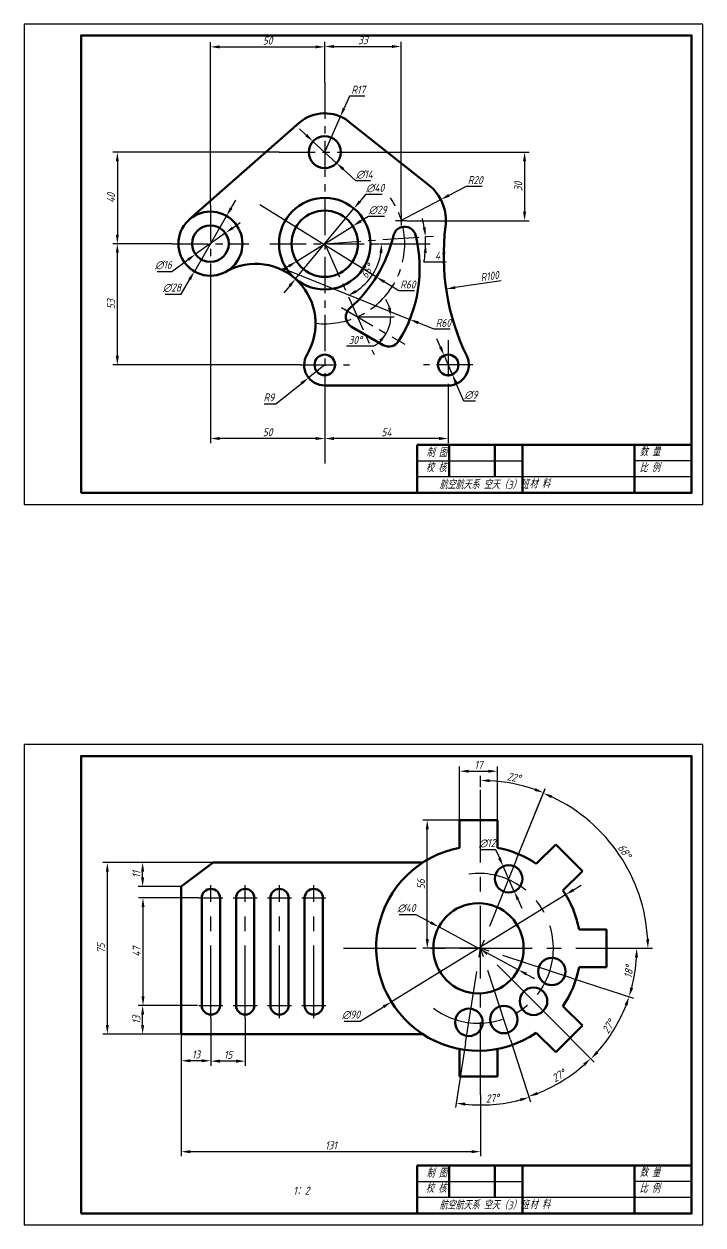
# Model space of a CAD drawing. Header units: millimetres. Extents: x 1 to 2971, y 6 to 1476.
# Drawn here: x 1 to 298, y 6 to 531 of the extents above; entities that cross this region are included whole.
import ezdxf

# ---------------------------------------------------------------- set-up
doc = ezdxf.new("R2010")
doc.units = ezdxf.units.MM
doc.header["$PDMODE"] = 35
doc.linetypes.add('CENTER', pattern=[50.8, 31.75, -6.35, 6.35, -6.35])
for name, color, linetype, lineweight in [('尺寸标注', 7, 'Continuous', 25), ('文字标注', 7, 'Continuous', 25), ('点画线', 1, 'CENTER', 25), ('粗实线', 7, 'Continuous', 50), ('细实线', 3, 'Continuous', 25)]:
    doc.layers.add(name, color=color, linetype=linetype, lineweight=lineweight)
doc.styles.add('国标汉字', font='gbeitc.shx', dxfattribs={"height": 3.5, "bigfont": 'gbcbig.shx'})
doc.dimstyles.new('国标尺寸', dxfattribs={"dimtxt": 3.5, "dimasz": 4, "dimexe": 2, "dimexo": 0, "dimgap": 1, "dimtad": 1, "dimtoh": 1, "dimdec": 0, "dimdsep": 46, "dimtxsty": '国标汉字', "dimcen": 3.5, "dimclre": 256, "dimaunit": 1, "dimadec": 0, "dimazin": 0, "dimtfac": 1, "dimtdec": 0, "dimtmove": 0, "dimatfit": 3, "dimfxl": 1, "dimarcsym": 0})

# ---------------------------------------------------------------- blocks, each defined once
blk = doc.blocks.new('*D6')
at = {"layer": 'Defpoints', "color": 0, "transparency": 16777216}
for p in [(108.52, 434.62), (132.52, 434.62), (156.52, 434.62), (150.43, 417.33), (154.1, 386.15)]:
    blk.add_point(p, dxfattribs=at)
at = {"layer": '尺寸标注', "lineweight": -2, "transparency": 16777216}
blk.add_line((156.52, 434.62), (159.42, 434.62), dxfattribs=at)
at = {"layer": '尺寸标注', "color": 0, "lineweight": -2, "transparency": 16777216}
blk.add_arc((132.52, 434.62), 24.9, 303.2137, 350.7863, dxfattribs=at)
at = {"layer": '尺寸标注', "color": 0, "transparency": 16777216}
for points in [[(156.44, 430.69), (157.77, 430.58), (157.42, 434.62)], [(146.48, 413.21), (145.84, 414.38), (142.65, 411.88)]]:
    blk.add_solid(points, dxfattribs=at)
at = {"layer": '尺寸标注', "color": 0, "transparency": 16777216, "insert": (151.1, 422.56), "char_height": 3.5, "attachment_point": 5, "rotation": 57, "style": '国标汉字'}
blk.add_mtext('66°', dxfattribs=at)
blk = doc.blocks.new('*D7')
at = {"layer": 'Defpoints', "color": 0, "transparency": 16777216}
for p in [(176.6, 436.68), (181.88, 438.08), (108.52, 434.62), (132.52, 434.62), (156.52, 434.62)]:
    blk.add_point(p, dxfattribs=at)
at = {"layer": '尺寸标注', "lineweight": -2, "transparency": 16777216}
blk.add_line((156.52, 434.62), (178.65, 434.62), dxfattribs=at)
at = {"layer": '尺寸标注', "color": 0, "lineweight": -2, "transparency": 16777216}
blk.add_line((175.92, 426.66), (185.57, 426.66), dxfattribs=at)
for start, end in [(9.1959, 14.3918), (360, 4), (349.5975, 360), (349.6082, 354.8041)]:
    blk.add_arc((132.52, 434.62), 44.12, start, end, dxfattribs=at)
at = {"layer": '尺寸标注', "color": 0, "transparency": 16777216}
for points in [[(176.74, 441.75), (175.42, 441.6), (176.54, 437.7)], [(175.8, 430.66), (177.13, 430.6), (176.65, 434.62)]]:
    blk.add_solid(points, dxfattribs=at)
at = {"layer": '尺寸标注', "color": 0, "transparency": 16777216, "insert": (182.74, 429.41), "char_height": 3.5, "attachment_point": 5, "style": '国标汉字'}
blk.add_mtext('4°', dxfattribs=at)
blk = doc.blocks.new('*D8')
at = {"layer": 'Defpoints', "color": 0, "transparency": 16777216}
for p in [(139.83, 406.65), (146.76, 402.65), (161.15, 400.11), (162.87, 402.65), (167.54, 390.65)]:
    blk.add_point(p, dxfattribs=at)
at = {"layer": '尺寸标注', "color": 0, "lineweight": -2, "transparency": 16777216}
blk.add_line((153.67, 389.77), (142.06, 389.77), dxfattribs=at)
for start, end in [(15.7318, 31.4636), (330, 360), (298.2297, 330), (298.5364, 314.2682)]:
    blk.add_arc((146.76, 402.65), 14.61, start, end, dxfattribs=at)
at = {"layer": '尺寸标注', "color": 0, "transparency": 16777216}
for points in [[(161.48, 406.7), (160.16, 406.52), (161.37, 402.65)], [(156.43, 392.59), (157.48, 391.78), (159.41, 395.34)]]:
    blk.add_solid(points, dxfattribs=at)
at = {"layer": '尺寸标注', "color": 0, "transparency": 16777216, "insert": (145.86, 392.52), "char_height": 3.5, "attachment_point": 5, "style": '国标汉字'}
blk.add_mtext('30°', dxfattribs=at)
blk = doc.blocks.new('*D9')
at = {"layer": 'Defpoints', "color": 0, "transparency": 16777216}
for p in [(127.37, 479.36), (137.68, 469.89)]:
    blk.add_point(p, dxfattribs=at)
at = {"layer": '尺寸标注', "color": 0, "lineweight": -2, "transparency": 16777216}
for p, q in [((124.42, 482.06), (121.47, 484.77)), ((127.37, 479.36), (137.68, 469.89)), ((146.15, 462.11), (140.62, 467.18)), ((152.54, 462.11), (146.15, 462.11))]:
    blk.add_line(p, q, dxfattribs=at)
at = {"layer": '尺寸标注', "color": 0, "transparency": 16777216}
for points in [[(124.87, 482.56), (123.97, 481.57), (127.37, 479.36)], [(141.07, 467.67), (140.17, 466.69), (137.68, 469.89)]]:
    blk.add_solid(points, dxfattribs=at)
at = {"layer": '尺寸标注', "color": 0, "transparency": 16777216, "insert": (149.85, 464.86), "char_height": 3.5, "attachment_point": 5, "style": '国标汉字'}
blk.add_mtext('∅14', dxfattribs=at)
blk = doc.blocks.new('*D10')
at = {"layer": 'Defpoints', "color": 0, "transparency": 16777216}
for p in [(89.56, 446.73), (75.48, 422.52)]:
    blk.add_point(p, dxfattribs=at)
at = {"layer": '尺寸标注', "color": 0, "lineweight": -2, "transparency": 16777216}
for p, q in [((91.57, 450.18), (93.58, 453.64)), ((89.56, 446.73), (75.48, 422.52)), ((69.7, 412.58), (73.47, 419.06)), ((62.65, 412.58), (69.7, 412.58))]:
    blk.add_line(p, q, dxfattribs=at)
at = {"layer": '尺寸标注', "color": 0, "transparency": 16777216}
for points in [[(90.99, 450.52), (92.15, 449.85), (89.56, 446.73)], [(72.9, 419.4), (74.05, 418.73), (75.48, 422.52)]]:
    blk.add_solid(points, dxfattribs=at)
at = {"layer": '尺寸标注', "color": 0, "transparency": 16777216, "insert": (65.68, 415.33), "char_height": 3.5, "attachment_point": 5, "style": '国标汉字'}
blk.add_mtext('∅28', dxfattribs=at)
blk = doc.blocks.new('*D11')
at = {"layer": 'Defpoints', "color": 0, "transparency": 16777216}
for p in [(89.03, 439.27), (76.01, 429.97)]:
    blk.add_point(p, dxfattribs=at)
at = {"layer": '尺寸标注', "color": 0, "lineweight": -2, "transparency": 16777216}
for p, q in [((92.29, 441.6), (95.54, 443.93)), ((89.03, 439.27), (76.01, 429.97)), ((65.59, 422.53), (72.76, 427.65)), ((59.26, 422.53), (65.59, 422.53))]:
    blk.add_line(p, q, dxfattribs=at)
at = {"layer": '尺寸标注', "color": 0, "transparency": 16777216}
for points in [[(91.9, 442.14), (92.67, 441.06), (89.03, 439.27)], [(72.37, 428.19), (73.15, 427.11), (76.01, 429.97)]]:
    blk.add_solid(points, dxfattribs=at)
at = {"layer": '尺寸标注', "color": 0, "transparency": 16777216, "insert": (61.93, 425.28), "char_height": 3.5, "attachment_point": 5, "style": '国标汉字'}
blk.add_mtext('∅16', dxfattribs=at)
blk = doc.blocks.new('*D12')
at = {"layer": 'Defpoints', "color": 0, "transparency": 16777216}
for p in [(144.81, 442.32), (120.24, 426.92)]:
    blk.add_point(p, dxfattribs=at)
at = {"layer": '尺寸标注', "color": 0, "lineweight": -2, "transparency": 16777216}
for p, q in [((151.59, 446.57), (148.2, 444.45)), ((158.71, 446.57), (151.59, 446.57)), ((120.24, 426.92), (144.81, 442.32)), ((116.85, 424.8), (113.46, 422.68))]:
    blk.add_line(p, q, dxfattribs=at)
at = {"layer": '尺寸标注', "color": 0, "transparency": 16777216}
for points in [[(147.84, 445.01), (148.55, 443.88), (144.81, 442.32)], [(116.49, 425.36), (117.2, 424.23), (120.24, 426.92)]]:
    blk.add_solid(points, dxfattribs=at)
at = {"layer": '尺寸标注', "color": 0, "transparency": 16777216, "insert": (155.65, 449.32), "char_height": 3.5, "attachment_point": 5, "style": '国标汉字'}
blk.add_mtext('∅29', dxfattribs=at)
blk = doc.blocks.new('*D13')
at = {"layer": 'Defpoints', "color": 0, "transparency": 16777216}
for p in [(145.3, 450.01), (119.74, 419.24)]:
    blk.add_point(p, dxfattribs=at)
at = {"layer": '尺寸标注', "color": 0, "lineweight": -2, "transparency": 16777216}
for p, q in [((150.41, 456.16), (147.86, 453.09)), ((157.68, 456.16), (150.41, 456.16)), ((119.74, 419.24), (145.3, 450.01)), ((117.19, 416.16), (114.63, 413.08))]:
    blk.add_line(p, q, dxfattribs=at)
at = {"layer": '尺寸标注', "color": 0, "transparency": 16777216}
for points in [[(147.34, 453.51), (148.37, 452.66), (145.3, 450.01)], [(116.68, 416.59), (117.7, 415.74), (119.74, 419.24)]]:
    blk.add_solid(points, dxfattribs=at)
at = {"layer": '尺寸标注', "color": 0, "transparency": 16777216, "insert": (154.55, 458.91), "char_height": 3.5, "attachment_point": 5, "style": '国标汉字'}
blk.add_mtext('∅40', dxfattribs=at)
blk = doc.blocks.new('*D14')
at = {"layer": 'Defpoints', "color": 0, "transparency": 16777216}
for p in [(184.73, 385.75), (188.31, 377.5)]:
    blk.add_point(p, dxfattribs=at)
at = {"layer": '尺寸标注', "color": 0, "lineweight": -2, "transparency": 16777216}
for p, q in [((183.14, 389.42), (181.55, 393.09)), ((184.73, 385.75), (188.31, 377.5)), ((193.42, 365.72), (189.9, 373.83)), ((198.5, 365.72), (193.42, 365.72))]:
    blk.add_line(p, q, dxfattribs=at)
at = {"layer": '尺寸标注', "color": 0, "transparency": 16777216}
for points in [[(183.75, 389.69), (182.53, 389.16), (184.73, 385.75)], [(190.51, 374.09), (189.29, 373.56), (188.31, 377.5)]]:
    blk.add_solid(points, dxfattribs=at)
at = {"layer": '尺寸标注', "color": 0, "transparency": 16777216, "insert": (196.46, 368.47), "char_height": 3.5, "attachment_point": 5, "style": '国标汉字'}
blk.add_mtext('∅9', dxfattribs=at)
blk = doc.blocks.new('*D15')
at = {"layer": 'Defpoints', "color": 0, "transparency": 16777216}
for p in [(132.52, 381.62), (125.47, 376.03)]:
    blk.add_point(p, dxfattribs=at)
at = {"layer": '尺寸标注', "color": 0, "lineweight": -2, "transparency": 16777216}
for p, q in [((132.52, 381.62), (125.47, 376.03)), ((111.12, 364.65), (122.34, 373.55)), ((106.03, 364.65), (111.12, 364.65))]:
    blk.add_line(p, q, dxfattribs=at)
at = {"layer": '尺寸标注', "color": 0, "transparency": 16777216}
blk.add_solid([(121.92, 374.07), (122.75, 373.02), (125.47, 376.03)], dxfattribs=at)
at = {"layer": '尺寸标注', "color": 0, "transparency": 16777216, "insert": (108.07, 367.4), "char_height": 3.5, "attachment_point": 5, "style": '国标汉字'}
blk.add_mtext('R9', dxfattribs=at)
blk = doc.blocks.new('*D16')
at = {"layer": 'Defpoints', "color": 0, "transparency": 16777216}
for p in [(139.36, 490.19), (132.52, 474.62)]:
    blk.add_point(p, dxfattribs=at)
at = {"layer": '尺寸标注', "color": 0, "lineweight": -2, "transparency": 16777216}
for p, q in [((143.31, 499.17), (140.97, 493.85)), ((150, 499.17), (143.31, 499.17)), ((132.52, 474.62), (139.36, 490.19))]:
    blk.add_line(p, q, dxfattribs=at)
at = {"layer": '尺寸标注', "color": 0, "transparency": 16777216}
blk.add_solid([(140.36, 494.12), (141.59, 493.58), (139.36, 490.19)], dxfattribs=at)
at = {"layer": '尺寸标注', "color": 0, "transparency": 16777216, "insert": (147.16, 501.92), "char_height": 3.5, "attachment_point": 5, "style": '国标汉字'}
blk.add_mtext('R17', dxfattribs=at)
blk = doc.blocks.new('*D17')
at = {"layer": 'Defpoints', "color": 0, "transparency": 16777216}
for p in [(183.25, 453.88), (165.52, 444.62)]:
    blk.add_point(p, dxfattribs=at)
at = {"layer": '尺寸标注', "color": 0, "lineweight": -2, "transparency": 16777216}
for p, q in [((194.34, 459.67), (186.8, 455.73)), ((201.31, 459.67), (194.34, 459.67)), ((165.52, 444.62), (183.25, 453.88))]:
    blk.add_line(p, q, dxfattribs=at)
at = {"layer": '尺寸标注', "color": 0, "transparency": 16777216}
blk.add_solid([(186.49, 456.32), (187.1, 455.14), (183.25, 453.88)], dxfattribs=at)
at = {"layer": '尺寸标注', "color": 0, "transparency": 16777216, "insert": (198.33, 462.42), "char_height": 3.5, "attachment_point": 5, "style": '国标汉字'}
blk.add_mtext('R20', dxfattribs=at)
blk = doc.blocks.new('*D18')
at = {"layer": 'Defpoints', "color": 0, "transparency": 16777216}
for p in [(284.54, 429.3), (185.59, 414.83)]:
    blk.add_point(p, dxfattribs=at)
at = {"layer": '尺寸标注', "color": 0, "lineweight": -2, "transparency": 16777216}
blk.add_line((209.68, 418.35), (189.55, 415.41), dxfattribs=at)
at = {"layer": '尺寸标注', "color": 0, "transparency": 16777216}
blk.add_solid([(189.45, 416.07), (189.65, 414.75), (185.59, 414.83)], dxfattribs=at)
at = {"layer": '尺寸标注', "color": 0, "transparency": 16777216, "insert": (204.61, 420.39), "char_height": 3.5, "attachment_point": 5, "rotation": 8.3214, "style": '国标汉字'}
blk.add_mtext('R100', dxfattribs=at)
blk = doc.blocks.new('*D19')
at = {"layer": 'Defpoints', "color": 0, "transparency": 16777216}
for p in [(114.04, 423.9), (169.71, 401.54)]:
    blk.add_point(p, dxfattribs=at)
at = {"layer": '尺寸标注', "color": 0, "lineweight": -2, "transparency": 16777216}
for p, q in [((114.04, 423.9), (169.71, 401.54)), ((180.38, 397.25), (173.42, 400.05)), ((187.36, 397.25), (180.38, 397.25))]:
    blk.add_line(p, q, dxfattribs=at)
at = {"layer": '尺寸标注', "color": 0, "transparency": 16777216}
blk.add_solid([(173.67, 400.66), (173.18, 399.43), (169.71, 401.54)], dxfattribs=at)
at = {"layer": '尺寸标注', "color": 0, "transparency": 16777216, "insert": (184.37, 400), "char_height": 3.5, "attachment_point": 5, "style": '国标汉字'}
blk.add_mtext('R60', dxfattribs=at)
blk = doc.blocks.new('*D20')
at = {"layer": 'Defpoints', "color": 0, "transparency": 16777216}
for p in [(104.11, 451.7), (155.1, 420.08)]:
    blk.add_point(p, dxfattribs=at)
at = {"layer": '尺寸标注', "color": 0, "lineweight": -2, "transparency": 16777216}
for p, q in [((104.11, 451.7), (155.1, 420.08)), ((164.87, 414.02), (158.49, 417.97)), ((171.85, 414.02), (164.87, 414.02))]:
    blk.add_line(p, q, dxfattribs=at)
at = {"layer": '尺寸标注', "color": 0, "transparency": 16777216}
blk.add_solid([(158.85, 418.54), (158.14, 417.4), (155.1, 420.08)], dxfattribs=at)
at = {"layer": '尺寸标注', "color": 0, "transparency": 16777216, "insert": (168.86, 416.77), "char_height": 3.5, "attachment_point": 5, "style": '国标汉字'}
blk.add_mtext('R60', dxfattribs=at)
blk = doc.blocks.new('*D21')
at = {"layer": 'Defpoints', "color": 0, "transparency": 16777216}
for p in [(132.52, 370.82), (186.52, 370.82), (132.52, 349.44)]:
    blk.add_point(p, dxfattribs=at)
at = {"layer": '尺寸标注', "lineweight": -2, "transparency": 16777216}
for p, q in [((132.52, 370.82), (132.52, 347.44)), ((186.52, 370.82), (186.52, 347.44))]:
    blk.add_line(p, q, dxfattribs=at)
at = {"layer": '尺寸标注', "color": 0, "lineweight": -2, "transparency": 16777216}
blk.add_line((182.52, 349.44), (136.52, 349.44), dxfattribs=at)
at = {"layer": '尺寸标注', "color": 0, "transparency": 16777216}
for points in [[(136.52, 350.11), (136.52, 348.77), (132.52, 349.44)], [(182.52, 350.11), (182.52, 348.77), (186.52, 349.44)]]:
    blk.add_solid(points, dxfattribs=at)
at = {"layer": '尺寸标注', "color": 0, "transparency": 16777216, "insert": (159.52, 352.19), "char_height": 3.5, "attachment_point": 5, "style": '国标汉字'}
blk.add_mtext('54', dxfattribs=at)
blk = doc.blocks.new('*D22')
at = {"layer": 'Defpoints', "color": 0, "transparency": 16777216}
for p in [(82.52, 417.82), (132.52, 370.82), (82.52, 349.44)]:
    blk.add_point(p, dxfattribs=at)
at = {"layer": '尺寸标注', "lineweight": -2, "transparency": 16777216}
for p, q in [((82.52, 417.82), (82.52, 347.44)), ((132.52, 370.82), (132.52, 347.44))]:
    blk.add_line(p, q, dxfattribs=at)
at = {"layer": '尺寸标注', "color": 0, "lineweight": -2, "transparency": 16777216}
blk.add_line((128.52, 349.44), (86.52, 349.44), dxfattribs=at)
at = {"layer": '尺寸标注', "color": 0, "transparency": 16777216}
for points in [[(86.52, 350.11), (86.52, 348.77), (82.52, 349.44)], [(128.52, 350.11), (128.52, 348.77), (132.52, 349.44)]]:
    blk.add_solid(points, dxfattribs=at)
at = {"layer": '尺寸标注', "color": 0, "transparency": 16777216, "insert": (107.52, 352.19), "char_height": 3.5, "attachment_point": 5, "style": '国标汉字'}
blk.add_mtext('50', dxfattribs=at)
blk = doc.blocks.new('*D23')
at = {"layer": 'Defpoints', "color": 0, "transparency": 16777216}
for p in [(41.8, 434.62), (65.72, 434.62), (121.72, 381.62)]:
    blk.add_point(p, dxfattribs=at)
at = {"layer": '尺寸标注', "lineweight": -2, "transparency": 16777216}
for p, q in [((65.72, 434.62), (39.8, 434.62)), ((121.72, 381.62), (39.8, 381.62))]:
    blk.add_line(p, q, dxfattribs=at)
at = {"layer": '尺寸标注', "color": 0, "lineweight": -2, "transparency": 16777216}
blk.add_line((41.8, 385.62), (41.8, 430.62), dxfattribs=at)
at = {"layer": '尺寸标注', "color": 0, "transparency": 16777216}
for points in [[(41.13, 430.62), (42.46, 430.62), (41.8, 434.62)], [(41.13, 385.62), (42.46, 385.62), (41.8, 381.62)]]:
    blk.add_solid(points, dxfattribs=at)
at = {"layer": '尺寸标注', "color": 0, "transparency": 16777216, "insert": (39.05, 408.12), "char_height": 3.5, "attachment_point": 5, "rotation": 90, "style": '国标汉字'}
blk.add_mtext('53', dxfattribs=at)
blk = doc.blocks.new('*D24')
at = {"layer": 'Defpoints', "color": 0, "transparency": 16777216}
for p in [(112.52, 474.62), (41.8, 434.62), (65.72, 434.62)]:
    blk.add_point(p, dxfattribs=at)
at = {"layer": '尺寸标注', "lineweight": -2, "transparency": 16777216}
for p, q in [((112.52, 474.62), (39.8, 474.62)), ((65.72, 434.62), (39.8, 434.62))]:
    blk.add_line(p, q, dxfattribs=at)
at = {"layer": '尺寸标注', "color": 0, "lineweight": -2, "transparency": 16777216}
blk.add_line((41.8, 470.62), (41.8, 438.62), dxfattribs=at)
at = {"layer": '尺寸标注', "color": 0, "transparency": 16777216}
for points in [[(41.13, 470.62), (42.46, 470.62), (41.8, 474.62)], [(41.13, 438.62), (42.46, 438.62), (41.8, 434.62)]]:
    blk.add_solid(points, dxfattribs=at)
at = {"layer": '尺寸标注', "color": 0, "transparency": 16777216, "insert": (39.05, 454.62), "char_height": 3.5, "attachment_point": 5, "rotation": 90, "style": '国标汉字'}
blk.add_mtext('40', dxfattribs=at)
blk = doc.blocks.new('*D25')
at = {"layer": 'Defpoints', "color": 0, "transparency": 16777216}
for p in [(132.52, 520.65), (132.52, 505.05), (82.52, 451.42)]:
    blk.add_point(p, dxfattribs=at)
at = {"layer": '尺寸标注', "lineweight": -2, "transparency": 16777216}
for p, q in [((82.52, 451.42), (82.52, 522.65)), ((132.52, 505.05), (132.52, 522.65))]:
    blk.add_line(p, q, dxfattribs=at)
at = {"layer": '尺寸标注', "color": 0, "lineweight": -2, "transparency": 16777216}
blk.add_line((86.52, 520.65), (128.52, 520.65), dxfattribs=at)
at = {"layer": '尺寸标注', "color": 0, "transparency": 16777216}
for points in [[(86.52, 521.32), (86.52, 519.98), (82.52, 520.65)], [(128.52, 521.32), (128.52, 519.98), (132.52, 520.65)]]:
    blk.add_solid(points, dxfattribs=at)
at = {"layer": '尺寸标注', "color": 0, "transparency": 16777216, "insert": (107.52, 523.4), "char_height": 3.5, "attachment_point": 5, "style": '国标汉字'}
blk.add_mtext('50', dxfattribs=at)
blk = doc.blocks.new('*D26')
at = {"layer": 'Defpoints', "color": 0, "transparency": 16777216}
for p in [(165.91, 520.82), (132.52, 505.05), (165.91, 447.8)]:
    blk.add_point(p, dxfattribs=at)
at = {"layer": '尺寸标注', "lineweight": -2, "transparency": 16777216}
for p, q in [((132.52, 505.05), (132.52, 522.82)), ((165.91, 447.8), (165.91, 522.82))]:
    blk.add_line(p, q, dxfattribs=at)
at = {"layer": '尺寸标注', "color": 0, "lineweight": -2, "transparency": 16777216}
blk.add_line((136.52, 520.82), (161.91, 520.82), dxfattribs=at)
at = {"layer": '尺寸标注', "color": 0, "transparency": 16777216}
for points in [[(136.52, 521.48), (136.52, 520.15), (132.52, 520.82)], [(161.91, 521.48), (161.91, 520.15), (165.91, 520.82)]]:
    blk.add_solid(points, dxfattribs=at)
at = {"layer": '尺寸标注', "color": 0, "transparency": 16777216, "insert": (149.22, 523.57), "char_height": 3.5, "attachment_point": 5, "style": '国标汉字'}
blk.add_mtext('33', dxfattribs=at)
blk = doc.blocks.new('*D27')
at = {"layer": 'Defpoints', "color": 0, "transparency": 16777216}
for p in [(152.52, 474.62), (168.38, 444.62), (219.92, 444.62)]:
    blk.add_point(p, dxfattribs=at)
at = {"layer": '尺寸标注', "lineweight": -2, "transparency": 16777216}
for p, q in [((152.52, 474.62), (221.92, 474.62)), ((168.38, 444.62), (221.92, 444.62))]:
    blk.add_line(p, q, dxfattribs=at)
at = {"layer": '尺寸标注', "color": 0, "lineweight": -2, "transparency": 16777216}
blk.add_line((219.92, 470.62), (219.92, 448.62), dxfattribs=at)
at = {"layer": '尺寸标注', "color": 0, "transparency": 16777216}
for points in [[(219.25, 470.62), (220.59, 470.62), (219.92, 474.62)], [(219.25, 448.62), (220.59, 448.62), (219.92, 444.62)]]:
    blk.add_solid(points, dxfattribs=at)
at = {"layer": '尺寸标注', "color": 0, "transparency": 16777216, "insert": (217.17, 459.62), "char_height": 3.5, "attachment_point": 5, "rotation": 90, "style": '国标汉字'}
blk.add_mtext('30', dxfattribs=at)

msp = doc.modelspace()

# ---------------------------------------------------------------- linework, layer by layer
at = {"layer": '尺寸标注'}
for p, q in [((191.53, 182.59), (191.53, 206.01)), ((208.03, 182.59), (208.03, 206.01)), ((195.53, 204.01), (204.03, 204.01)), ((200.72, 197.06), (200.72, 201.97)), ((216.45, 165.54), (228.95, 196.48)), ((216.45, 165.54), (228.87, 196.27)), ((191.53, 182.59), (175.36, 182.59)), ((177.36, 130.59), (177.36, 178.59)), ((200.74, 169.74), (207.28, 169.74)), ((207.28, 169.74), (208.91, 166.08)), ((83.65, 164.09), (35.42, 164.09)), ((83.65, 164.09), (50.87, 164.09)), ((37.42, 160.09), (37.42, 93.09)), ((52.87, 157.59), (52.87, 160.09)), ((215.43, 151.47), (210.54, 162.43)), ((69.72, 153.59), (50.87, 153.59)), ((241.31, 152.12), (244.72, 154.21)), ((77.44, 148.59), (51.03, 148.59)), ((237.9, 150.02), (161.66, 103.15)), ((217.06, 147.82), (218.69, 144.17)), ((53.03, 105.59), (53.03, 144.59)), ((165.09, 141.36), (172.36, 141.36)), ((172.36, 141.36), (178.87, 137.85)), ((217.17, 117.22), (182.39, 135.95)), ((200.72, 126.59), (175.36, 126.59)), ((260.72, 126.59), (271, 126.59)), ((260.72, 126.59), (275.88, 126.59)), ((220.69, 115.32), (224.21, 113.43)), ((240.67, 113.6), (267.56, 104.87)), ((240.67, 113.6), (267.56, 104.87)), ((76.93, 101.59), (50.87, 101.59)), ((76.93, 101.59), (51.03, 101.59)), ((147.99, 94.74), (158.25, 101.05)), ((52.87, 93.09), (52.87, 97.59)), ((82.72, 96.05), (82.72, 75.44)), ((82.72, 95.13), (82.72, 75.27)), ((97.72, 96.05), (97.72, 75.27)), ((141.01, 94.74), (147.99, 94.74)), ((230.42, 96.88), (250.28, 77.02)), ((230.42, 96.88), (250.41, 76.89)), ((69.72, 89.09), (35.42, 89.09)), ((69.72, 89.09), (50.87, 89.09)), ((69.72, 89.09), (69.72, 75.44)), ((69.72, 89.09), (69.72, 35.69)), ((194.14, 85.09), (189.69, 56.96)), ((213.7, 86.63), (222.5, 59.55)), ((213.7, 86.63), (222.37, 59.92)), ((78.72, 77.44), (73.72, 77.44)), ((93.72, 77.27), (86.72, 77.27)), ((200.72, 62.56), (200.72, 35.69)), ((196.72, 37.69), (73.72, 37.69))]:
    msp.add_line(p, q, dxfattribs=at)
for radius, start, end in [(73.39, 71.1234, 86.8766), (73.16, 3.133, 64.867), (68.28, 345.357, 356.643), (68.28, 318.357, 338.643), (68.09, 291.3662, 311.6338), (68.49, 264.3467, 284.6533)]:
    msp.add_arc((200.72, 126.59), radius, start, end, dxfattribs=at)
for points in [[(195.53, 204.68), (195.53, 203.35), (191.53, 204.01)], [(204.7, 199.2), (204.73, 200.53), (200.72, 199.97)], [(204.03, 204.68), (204.03, 203.35), (208.03, 204.01)], [(224.69, 196.65), (224.22, 195.4), (228.21, 194.63)], [(231.52, 192.21), (232.05, 193.43), (228.12, 194.42)], [(176.69, 178.59), (178.03, 178.59), (177.36, 182.59)], [(36.76, 160.09), (38.09, 160.09), (37.42, 164.09)], [(52.2, 160.09), (53.53, 160.09), (52.87, 164.09)], [(209.52, 166.36), (208.3, 165.81), (210.54, 162.43)], [(52.2, 157.59), (53.53, 157.59), (52.87, 153.59)], [(240.96, 152.69), (241.66, 151.55), (237.9, 150.02)], [(52.37, 144.59), (53.7, 144.59), (53.03, 148.59)], [(217.67, 148.09), (216.45, 147.55), (215.43, 151.47)], [(179.19, 138.44), (178.56, 137.26), (182.39, 135.95)], [(176.69, 130.59), (178.03, 130.59), (177.36, 126.59)], [(268.21, 122.61), (269.54, 122.57), (269, 126.59)], [(274.43, 130.6), (273.1, 130.57), (273.88, 126.59)], [(221.01, 115.91), (220.37, 114.74), (217.17, 117.22)], [(52.37, 105.59), (53.7, 105.59), (53.03, 101.59)], [(263.68, 101.94), (264.93, 101.5), (265.65, 105.49)], [(267.42, 109.14), (266.14, 109.51), (265.65, 105.49)], [(52.2, 97.59), (53.53, 97.59), (52.87, 101.59)], [(157.9, 101.62), (158.6, 100.49), (161.66, 103.15)], [(36.76, 93.09), (38.09, 93.09), (37.42, 89.09)], [(52.2, 93.09), (53.53, 93.09), (52.87, 89.09)], [(252.23, 80.76), (251.26, 81.67), (249, 78.3)], [(73.72, 78.1), (73.72, 76.77), (69.72, 77.44)], [(78.72, 78.1), (78.72, 76.77), (82.72, 77.44)], [(86.72, 77.94), (86.72, 76.6), (82.72, 77.27)], [(93.72, 77.94), (93.72, 76.6), (97.72, 77.27)], [(245.5, 76.18), (246.41, 75.21), (248.86, 78.44)], [(225.75, 62.55), (225.3, 63.8), (221.76, 61.83)], [(193.88, 57.77), (194.05, 59.09), (190, 58.94)], [(217.85, 60.96), (218.23, 59.68), (221.88, 61.45)], [(73.72, 38.35), (73.72, 37.02), (69.72, 37.69)], [(196.72, 38.35), (196.72, 37.02), (200.72, 37.69)]]:
    msp.add_solid(points, dxfattribs=at)
at = {"layer": '点画线', "ltscale": 0.5}
for p, q in [((132.52, 505.05), (132.52, 338.55)), ((112.52, 474.62), (152.52, 474.62)), ((82.52, 451.42), (82.52, 417.82)), ((132.52, 434.62), (181.88, 438.08)), ((65.72, 434.62), (99.32, 434.62)), ((108.52, 434.62), (156.52, 434.62)), ((132.52, 434.62), (154.1, 386.15)), ((139.83, 406.65), (167.54, 390.65)), ((186.52, 392.42), (186.52, 370.82)), ((121.72, 381.62), (143.32, 381.62)), ((197.32, 381.62), (175.72, 381.62))]:
    msp.add_line(p, q, dxfattribs=at)
at = {"layer": '点画线'}
for p, q in [((165.91, 447.8), (165.91, 442.54)), ((168.38, 444.62), (163.45, 444.62)), ((146.76, 402.65), (162.87, 402.65)), ((200.72, 62.56), (200.72, 197.06)), ((140.71, 126.59), (260.72, 126.59))]:
    msp.add_line(p, q, dxfattribs=at)
at = {"layer": '点画线', "linetype": 'CENTER'}
for p, q in [((216.45, 165.54), (200.72, 126.59)), ((82.72, 96.05), (82.72, 154.13)), ((97.72, 96.05), (97.72, 154.13)), ((112.72, 96.05), (112.72, 154.13)), ((127.72, 96.05), (127.72, 154.13)), ((77.44, 148.59), (88, 148.59)), ((92.44, 148.59), (103, 148.59)), ((107.44, 148.59), (118, 148.59)), ((122.44, 148.59), (133, 148.59)), ((194.14, 85.09), (200.72, 126.59)), ((240.67, 113.6), (200.72, 126.59)), ((230.42, 96.88), (200.72, 126.59)), ((213.7, 86.63), (200.72, 126.59)), ((77.44, 101.59), (88, 101.59)), ((92.44, 101.59), (103, 101.59)), ((107.44, 101.59), (118, 101.59)), ((122.44, 101.59), (133, 101.59))]:
    msp.add_line(p, q, dxfattribs=at)
at = {"layer": '点画线', "ltscale": 0.5}
msp.add_arc((132.52, 434.62), 35, 263.4207, 34.8772, dxfattribs=at)
at = {"layer": '点画线'}
msp.add_arc((199.78, 126.59), 32.75, 233.0689, 97.3545, dxfattribs=at)
at = {"layer": '粗实线'}
for p, q in [((73.27, 445.13), (121.29, 487.39)), ((143.09, 487.94), (177.95, 460.29)), ((158.11, 390.32), (144.26, 398.32)), ((186.52, 372.62), (132.52, 372.62)), ((292.97, 346.65), (172.97, 346.65)), ((172.97, 346.65), (172.97, 325.65)), ((186.97, 332.65), (186.97, 346.65)), ((206.97, 332.65), (206.97, 346.65)), ((218.97, 325.65), (218.97, 346.65)), ((267.97, 325.65), (267.97, 346.65)), ((191.53, 182.59), (208.03, 182.59)), ((191.53, 182.59), (191.53, 170.57)), ((208.03, 182.59), (208.03, 170.57)), ((233.55, 172.02), (225.05, 163.52)), ((233.55, 172.02), (245.21, 160.35)), ((69.72, 153.59), (83.65, 164.09)), ((83.65, 164.09), (175.36, 164.09)), ((245.21, 160.35), (236.72, 151.85)), ((69.72, 89.09), (69.72, 153.59)), ((78.72, 101.59), (78.72, 148.59)), ((86.72, 148.59), (86.72, 101.59)), ((93.72, 101.59), (93.72, 148.59)), ((101.72, 148.59), (101.72, 101.59)), ((108.72, 101.59), (108.72, 148.59)), ((116.72, 148.59), (116.72, 101.59)), ((123.72, 101.59), (123.72, 148.59)), ((131.72, 148.59), (131.72, 101.59)), ((255.78, 134.84), (243.76, 134.84)), ((255.78, 134.84), (255.78, 118.34)), ((255.78, 118.34), (243.76, 118.34)), ((245.21, 92.82), (236.72, 101.32)), ((233.55, 81.15), (225.05, 89.65)), ((245.21, 92.82), (233.55, 81.15)), ((69.72, 89.09), (175.36, 89.09)), ((191.53, 70.59), (191.53, 82.6)), ((208.03, 70.59), (208.03, 82.6)), ((208.03, 70.59), (191.53, 70.59)), ((292.97, 31.65), (172.97, 31.65)), ((172.97, 31.65), (172.97, 10.65)), ((186.97, 17.65), (186.97, 31.65)), ((206.97, 17.65), (206.97, 31.65)), ((218.97, 10.65), (218.97, 31.65)), ((267.97, 10.65), (267.97, 31.65))]:
    msp.add_line(p, q, dxfattribs=at)
for points in [[(25.97, 325.65), (292.97, 325.65), (292.97, 525.65), (25.97, 525.65)], [(25.97, 10.65), (292.97, 10.65), (292.97, 210.65), (25.97, 210.65)]]:
    msp.add_lwpolyline(points, close=True, dxfattribs=at)
for centre, radius in [((132.52, 474.62), 7), ((132.52, 434.62), 20), ((82.52, 434.62), 14), ((132.52, 434.62), 14.5), ((82.52, 434.62), 8), ((132.52, 381.62), 4.5), ((186.52, 381.62), 4.5), ((212.98, 156.95), 6), ((199.78, 126.59), 19.75), ((231.86, 116.47), 6), ((223.87, 103.43), 6), ((195.59, 94.24), 6), ((210.84, 95.44), 6)]:
    msp.add_circle(centre, radius, dxfattribs=at)
for centre, radius, start, end in [((132.52, 474.62), 17, 51.5834, 131.3452), ((165.52, 444.62), 20, 352.6655, 51.5834), ((167.44, 437.07), 5, 4, 184), ((284.54, 429.3), 100, 172.6655, 205.9405), ((104.11, 451.7), 60, 311.0101, 346.9899), ((114.04, 423.9), 60, 327.8734, 13.8511), ((102.34, 399.68), 26.17, 329.1053, 119.563), ((146.76, 402.65), 5, 131.0101, 240), ((160.61, 394.65), 5, 240, 327.8734), ((132.52, 381.62), 9, 149.1053, 270), ((186.52, 381.62), 9, 270, 25.9405), ((199.78, 126.59), 44.75, 100.6237, 304.3763), ((199.78, 126.59), 44.75, 55.6237, 79.3763), ((82.72, 148.59), 4, 0, 180), ((97.72, 148.59), 4, 0, 180), ((112.72, 148.59), 4, 0, 180), ((127.72, 148.59), 4, 0, 180), ((199.78, 126.59), 44.75, 10.6237, 34.3763), ((199.78, 126.59), 44.75, 325.6237, 349.3763), ((82.72, 101.59), 4, 180, 0), ((97.72, 101.59), 4, 180, 0), ((112.72, 101.59), 4, 180, 0), ((127.72, 101.59), 4, 180, 0)]:
    msp.add_arc(centre, radius, start, end, dxfattribs=at)
at = {"layer": '细实线'}
for p, q in [((172.97, 339.65), (218.97, 339.65)), ((292.97, 339.65), (267.97, 339.65)), ((292.97, 332.65), (172.97, 332.65)), ((172.97, 24.65), (218.97, 24.65)), ((292.97, 24.65), (267.97, 24.65)), ((292.97, 17.65), (172.97, 17.65))]:
    msp.add_line(p, q, dxfattribs=at)
for points in [[(0.97, 320.65), (297.97, 320.65), (297.97, 530.65), (0.97, 530.65)], [(0.97, 5.65), (297.97, 5.65), (297.97, 215.65), (0.97, 215.65)]]:
    msp.add_lwpolyline(points, close=True, dxfattribs=at)

# ---------------------------------------------------------------- texts
at = {"layer": '尺寸标注', "style": '国标汉字'}
msp.add_text('1：2', height=3.5, dxfattribs=at).set_placement((118.77, 18.87))
at = {"layer": '尺寸标注', "char_height": 3.5, "attachment_point": 5, "style": '国标汉字'}
for s, insert in [('17', (199.78, 206.76)), ('∅12', (203.51, 172.49)), ('∅40', (168.23, 144.11)), ('∅90', (144, 97.49)), ('13', (76.22, 80.19)), ('15', (90.22, 80.02)), ('131', (135.22, 40.44))]:
    msp.add_mtext(s, dxfattribs=dict(at, insert=insert))
for s, insert, rotation in [('22°', (215.24, 201.32), 349), ('68°', (263.65, 169.04), 304), ('11', (50.12, 158.84), 90), ('56', (174.61, 154.59), 90), ('75', (34.67, 126.59), 90), ('47', (50.28, 125.09), 90), ('18°', (265.44, 116.34), 81), ('13', (50.12, 95.34), 90), ('27°', (256.59, 92.35), 58.5), ('27°', (234.86, 70.87), 31.5), ('27°', (205.87, 61.05), 4.5)]:
    msp.add_mtext(s, dxfattribs=dict(at, insert=insert, rotation=rotation))
at = {"layer": '文字标注', "style": '国标汉字'}
for s, p in [('制 图', (177.01, 341.41)), ('数 量', (270.29, 341.76)), ('校 核', (176.74, 334.81)), ('比 例', (270.18, 334.77)), ('航空航天系 空天（3）班', (182.64, 327.45)), ('材 料', (222.12, 327.74)), ('制 图', (177.01, 26.41)), ('数 量', (270.29, 26.76)), ('校 核', (176.74, 19.81)), ('比 例', (270.18, 19.77)), ('航空航天系 空天（3）班', (182.64, 12.45)), ('材 料', (222.12, 12.74))]:
    msp.add_text(s, height=3.5, dxfattribs=at).set_placement(p)

# ---------------------------------------------------------------- dimensions: what is measured, and where the dimension line sits
at = {"layer": '尺寸标注'}
for base, p1, p2, picture, middle in [((132.52, 520.65), (82.52, 451.42), (132.52, 505.05), '*D25', (107.52, 523.4)), ((165.91, 520.82), (132.52, 505.05), (165.91, 447.8), '*D26', (149.22, 523.57)), ((82.52, 349.44), (132.52, 370.82), (82.52, 417.82), '*D22', (107.52, 352.19)), ((132.52, 349.44), (186.52, 370.82), (132.52, 370.82), '*D21', (159.52, 352.19))]:
    dim = msp.add_linear_dim(base=base, p1=p1, p2=p2, dimstyle='国标尺寸', dxfattribs=at)
    dim.commit()
    dim.dimension.update_dxf_attribs({"geometry": picture, "text_midpoint": middle})
for center, mpoint, picture, middle in [((132.52, 474.62), (139.36, 490.19), '*D16', (147.16, 499.17)), ((165.52, 444.62), (183.25, 453.88), '*D17', (198.33, 459.67)), ((284.54, 429.3), (185.59, 414.83), '*D18', (205.01, 417.67)), ((132.52, 381.62), (125.47, 376.03), '*D15', (108.07, 364.65))]:
    dim = msp.add_radius_dim(center=center, mpoint=mpoint, dimstyle='国标尺寸', dxfattribs=at)
    dim.commit()
    dim.dimension.update_dxf_attribs({"geometry": picture, "text_midpoint": middle, "dimtype": 164})
for p1, p2, picture, middle in [((127.37, 479.36), (137.68, 469.89), '*D9', (149.85, 464.86)), ((119.74, 419.24), (145.3, 450.01), '*D13', (154.55, 458.91)), ((89.56, 446.73), (75.48, 422.52), '*D10', (65.68, 415.33)), ((120.24, 426.92), (144.81, 442.32), '*D12', (155.65, 449.32))]:
    dim = msp.add_diameter_dim_2p(p1=p1, p2=p2, dimstyle='国标尺寸', dxfattribs=at)
    dim.commit()
    dim.dimension.update_dxf_attribs({"geometry": picture, "text_midpoint": middle})
for base, p1, p2, picture, middle in [((41.8, 434.62), (112.52, 474.62), (65.72, 434.62), '*D24', (39.05, 454.62)), ((219.92, 444.62), (152.52, 474.62), (168.38, 444.62), '*D27', (217.17, 459.62)), ((41.8, 434.62), (121.72, 381.62), (65.72, 434.62), '*D23', (39.05, 408.12))]:
    dim = msp.add_linear_dim(base=base, p1=p1, p2=p2, angle=90, dimstyle='国标尺寸', dxfattribs=at)
    dim.commit()
    dim.dimension.update_dxf_attribs({"geometry": picture, "text_midpoint": middle})
for center, mpoint, picture, middle in [((104.11, 451.7), (155.1, 420.08), '*D20', (168.86, 416.77)), ((114.04, 423.9), (169.71, 401.54), '*D19', (184.37, 400))]:
    dim = msp.add_radius_dim(center=center, mpoint=mpoint, dimstyle='国标尺寸', dxfattribs=at)
    dim.commit()
    dim.dimension.update_dxf_attribs({"geometry": picture, "text_midpoint": middle})
for p1, p2, picture, middle in [((89.03, 439.27), (76.01, 429.97), '*D11', (61.93, 422.53)), ((184.73, 385.75), (188.31, 377.5), '*D14', (196.46, 365.72))]:
    dim = msp.add_diameter_dim_2p(p1=p1, p2=p2, dimstyle='国标尺寸', dxfattribs=at)
    dim.commit()
    dim.dimension.update_dxf_attribs({"geometry": picture, "text_midpoint": middle, "dimtype": 163})
for base, line1, line2, picture, middle in [((176.6, 436.68), ((132.52, 434.62), (181.88, 438.08)), ((108.52, 434.62), (156.52, 434.62)), '*D7', (182.74, 429.41)), ((150.43, 417.33), ((132.52, 434.62), (154.1, 386.15)), ((108.52, 434.62), (156.52, 434.62)), '*D6', (151.1, 422.56)), ((161.15, 400.11), ((139.83, 406.65), (167.54, 390.65)), ((146.76, 402.65), (162.87, 402.65)), '*D8', (145.86, 392.52))]:
    dim = msp.add_angular_dim_2l(base=base, line1=line1, line2=line2, dimstyle='国标尺寸', dxfattribs=at)
    dim.commit()
    dim.dimension.update_dxf_attribs({"geometry": picture, "text_midpoint": middle})

doc.saveas('drawing.dxf')
